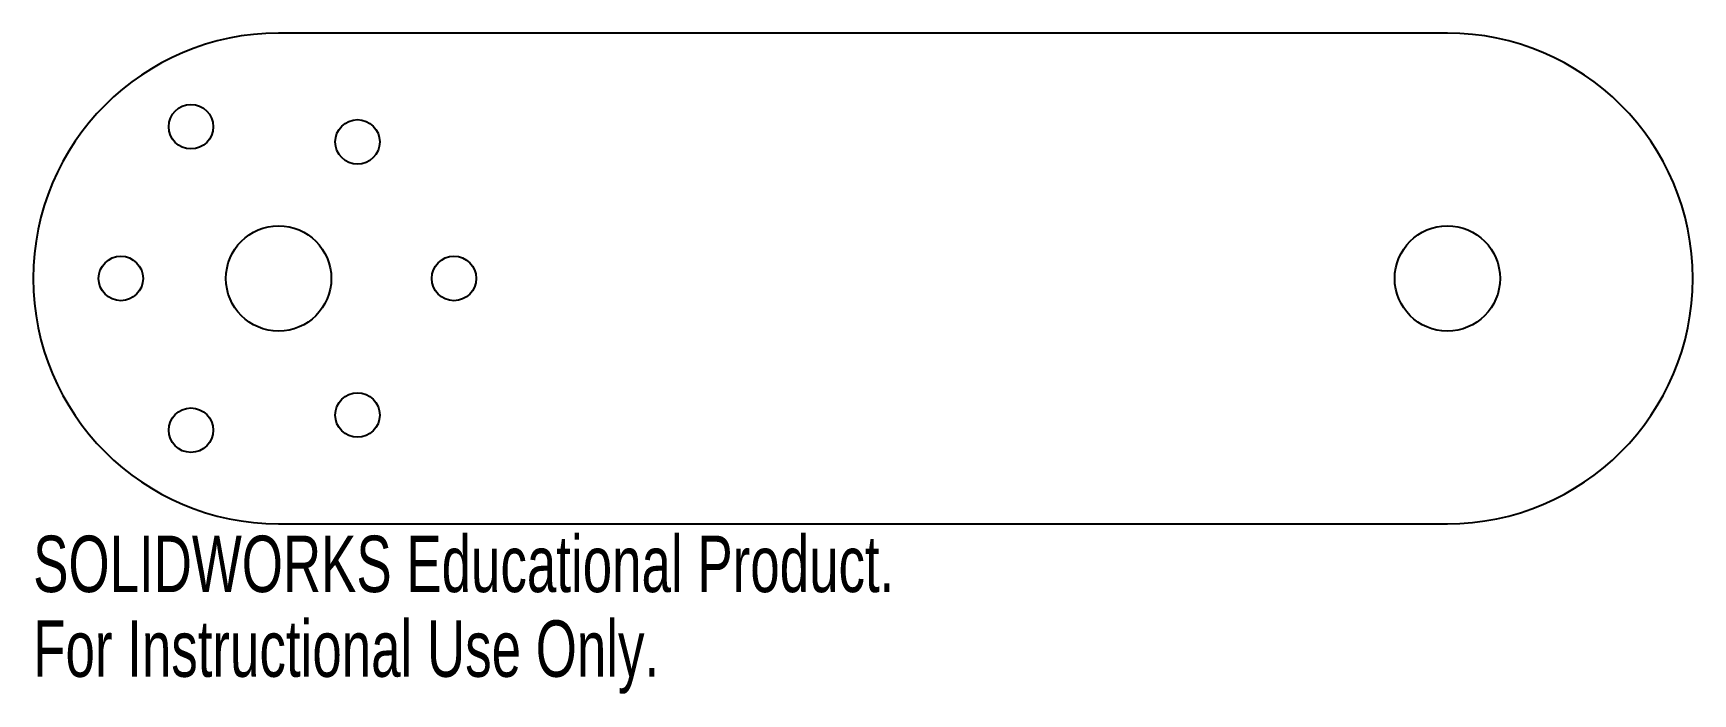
# Model space of a CAD drawing. Header units: inches. Extents: x -0.83 to 4.76, y -1.4 to 0.83.
import ezdxf

# ---------------------------------------------------------------- set-up
doc = ezdxf.new("R2010")
doc.units = ezdxf.units.IN
doc.header["$MEASUREMENT"] = 0
doc.styles.add('SLDTEXTSTYLE0', font='TXT', dxfattribs={"width": 0.7})

msp = doc.modelspace()

# ---------------------------------------------------------------- linework, layer by layer
at = {"color": 7, "linetype": 'Continuous', "lineweight": 25}
for p, q in [((3.937, 0.8268), (0, 0.8268)), ((0, -0.8268), (3.937, -0.8268))]:
    msp.add_line(p, q, dxfattribs=at)
for centre, radius in [((-0.2953, 0.5114), 0.075), ((0.2657, 0.4603), 0.075), ((0, 0), 0.1775), ((3.937, 0), 0.1775), ((-0.5315, 0), 0.075), ((0.5906, 0), 0.075), ((0.2657, -0.4603), 0.075), ((-0.2953, -0.5114), 0.075)]:
    msp.add_circle(centre, radius, dxfattribs=at)
for centre, start, end in [((0, 0), 90, 270), ((3.937, 0), 270, 90)]:
    msp.add_arc(centre, 0.8268, start, end, dxfattribs=at)

# ---------------------------------------------------------------- texts
at = {"color": 7, "linetype": 'Continuous', "char_height": 0.1903, "attachment_point": 1, "style": 'SLDTEXTSTYLE0'}
for s, insert in [('SOLIDWORKS Educational Product.', (-0.8268, -0.8669)), ('For Instructional Use Only.', (-0.8268, -1.1524))]:
    msp.add_mtext(s, dxfattribs=dict(at, insert=insert))

doc.saveas('drawing.dxf')
